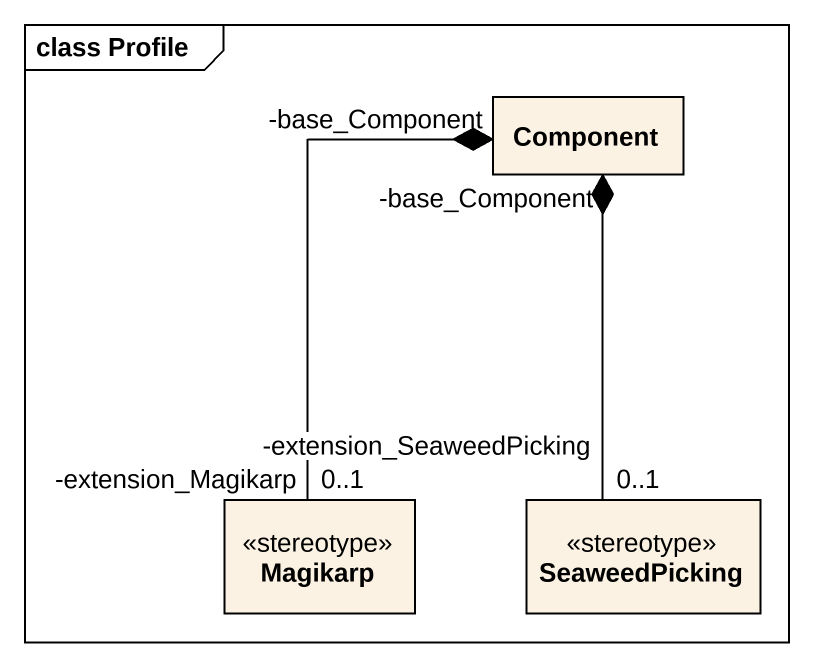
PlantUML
@startuml
mainframe class Profile
hide circle
hide empty members
class "Component" as Component_
class Magikarp <<stereotype>>
class SeaweedPicking <<stereotype>>
Magikarp "0..1\n-extension_Magikarp" -up-* "-base_Component" Component_
SeaweedPicking "0..1\n-extension_SeaweedPicking" -up-* "-base_Component" Component_
@enduml
